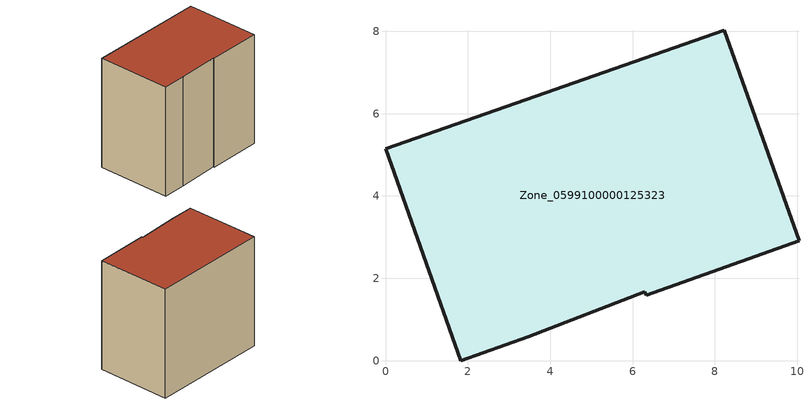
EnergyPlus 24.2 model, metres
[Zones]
Zone_0599100000125323
 floor ground (C_G): 6.3,1.67 3.47,0.58 1.83,0 0,5.15 8.22,8.02 10.04,2.91 6.33,1.59 z0
 wall outside (C_F): 6.33,1.59 10.04,2.91 8.22,8.02 0,5.15 1.83,0 3.47,0.58 6.3,1.67 6.33,1.59 z0:8.23
 roof outside (C_R): 3.47,0.58 6.3,1.67 6.33,1.59 10.04,2.91 8.22,8.02 0,5.15 1.83,0 z8.23
[BUILDING]
Pand.0599100000125323: North Axis=0; Terrain=City; Loads Convergence Tolerance Value=0.04; Temperature Convergence Tolerance Value=0.4; Solar Distribution=FullExterior; Maximum Number of Warmup Days=25; Minimum Number of Warmup Days=1
[Site:Location]
Rotterdam.The.Hague.AP_ZH_NLD Design_Conditions: Latitude=51.96; Longitude=4.45; Time Zone=1; Elevation=-4.5
[SITE:GROUNDTEMPERATURE:BUILDINGSURFACE]
18, 18, 18, 18, 18, 18, 18, 18, 18, 18, 18, 18
[MATERIAL] Thermal Absorptance=0.9; Solar Absorptance=0.7; Visible Absorptance=0.7
Name | Roughness | Thickness | Conductivity | Density | Specific Heat
G.TC.1975-1991 | MediumSmooth | 0.15 | 0.288461 | 540 | 1210
F.TC.1975-1991 | Rough | 0.3 | 0.230769 | 1920 | 840
R.TC.1975-1991 | MediumRough | 0.2 | 0.153846 | 1500 | 1000
[CONSTRUCTION]
C_G: G.TC.1975-1991
C_F: F.TC.1975-1991
C_R: R.TC.1975-1991
[ZONE]
Zone_0599100000125323: Type=1; Multiplier=1; Ceiling Height=Autocalculate; Volume=Autocalculate; Floor Area=autocalculate; Part of Total Floor Area=Yes
[ZONEINFILTRATION:DESIGNFLOWRATE]
Infil_Zone_0599100000125323: Zone or ZoneList or Space or SpaceList=Zone_0599100000125323; Schedule=AlwaysOn; Design Flow Rate Calculation Method=Flow/Area; Flow Rate per Floor Area=0.003; Constant Term Coefficient=1; Temperature Term Coefficient=0; Velocity Term Coefficient=0; Velocity Squared Term Coefficient=0
[HVACTEMPLATE:ZONE:IDEALLOADSAIRSYSTEM]
Zone_0599100000125323: Maximum Heating Supply Air Temperature=50; Minimum Cooling Supply Air Temperature=13; Maximum Heating Supply Air Humidity Ratio=0.0156; Minimum Cooling Supply Air Humidity Ratio=0.0077; Heating Limit=NoLimit; Cooling Limit=NoLimit; Dehumidification Control Type=ConstantSensibleHeatRatio; Cooling Sensible Heat Ratio=0.7; Dehumidification Setpoint=60; Humidification Control Type=None; Humidification Setpoint=30; Outdoor Air Method=None; Outdoor Air Flow Rate per Person=0.00944; Outdoor Air Flow Rate per Zone Floor Area=0; Outdoor Air Flow Rate per Zone=0; Demand Controlled Ventilation Type=None; Outdoor Air Economizer Type=NoEconomizer; Heat Recovery Type=None; Sensible Heat Recovery Effectiveness=0.7; Latent Heat Recovery Effectiveness=0.65
[ZONECONTROL:THERMOSTAT]
ThermostatControl_Zone_0599100000125323: Zone or ZoneList=Zone_0599100000125323; Control Type Schedule=DualSetpointControlType; Control 1=Thermostat_Zone_0599100000125323; Temperature Difference Between Cutout And Setpoint=0
[THERMOSTATSETPOINT:DUALSETPOINT]
Thermostat_Zone_0599100000125323: Heating Setpoint Temperature Schedule=HeatingSetpoint_Zone_0599100000125323; Cooling Setpoint Temperature Schedule=CoolingSetpoint_Zone_0599100000125323
[SCHEDULE:COMPACT]
HeatingSetpoint_Zone_0599100000125323: Through: 12/31, For: AllDays, Until: 24:00, 21
CoolingSetpoint_Zone_0599100000125323: Through: 12/31, For: AllDays, Until: 24:00, 24
DualSetpointControlType: Through: 12/31, For: AllDays, Until: 24:00, 4
AlwaysOn: Through: 12/31, For: AllDays, Until: 24:00, 1
